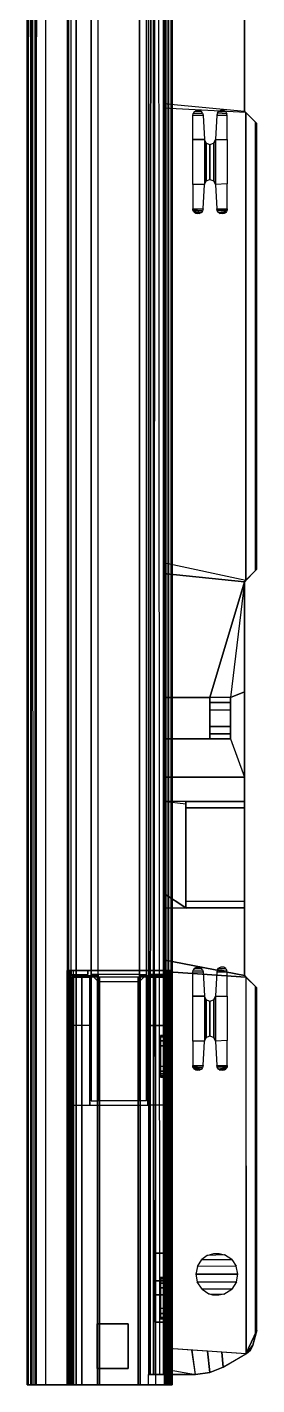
# Model space of a CAD drawing. Header units: inches. Extents: x 0 to 232, y 0 to 393.
# Drawn here: x 0 to 33.3, y 0 to 196.5 of the extents above; entities that cross this region are included whole.
import ezdxf

# ---------------------------------------------------------------- set-up
doc = ezdxf.new("R2010")
doc.units = ezdxf.units.IN
doc.header["$MEASUREMENT"] = 0
doc.layers.add('Layer1', color=4, linetype='CONTINUOUS')
doc.layers.add('vidro', color=2, linetype='CONTINUOUS')

msp = doc.modelspace()

# ---------------------------------------------------------------- linework, layer by layer
at = {"layer": 'Layer1'}
for points in [[(0, 390.2, 6.95), (0, 390.2, 0.65), (0, 0, 0.65), (0, 0, 6.95)], [(0, 0, 0.65), (0.18, 0, 0.21), (0.19, 390.2, 0.19), (0, 390.2, 0.65)], [(0.19, 390.2, 0.19), (0.44, 390.2, 0.03), (0.5, 0, 0.02), (0.18, 0, 0.21)], [(0.5, 0, 0.02), (0.87, 0, 0.04), (0.8, 390.2, 0.02), (0.44, 390.2, 0.03)], [(0.64, 390.2, 34.67), (5.84, 390.2, 186.2), (5.84, 0, 186.2), (0.64, 0, 34.87)], [(0.8, 390.2, 0.02), (1.12, 390.2, 0.2), (1.11, 0, 0.19), (0.87, 0, 0.04)], [(1.11, 0, 0.19), (1.3, 0, 0.65), (1.3, 390.2, 0.65), (1.12, 390.2, 0.2)], [(1.35, 390.2, 6.95), (1.3, 390.2, 0.64), (1.3, 0, 0.64), (1.3, 0, 6.95)], [(1.3, 0, 6.95), (2.7, 0, 6.95), (2.7, 390.2, 6.95), (1.35, 390.2, 6.95)], [(6, 0, 190.94), (5.84, 0, 186.2), (5.84, 390.2, 186.2), (6, 390.2, 190.94)], [(6.34, 0, 191.69), (6, 0, 190.94), (6, 390.2, 190.94), (6.34, 390.2, 191.69)], [(7.1, 390.2, 192), (6.34, 390.2, 191.69), (6.34, 0, 191.69), (7.1, 0, 192)], [(18.3, 379, 24), (18.3, 379, 9.8), (18.3, 1.5, 9.8), (18.3, 1.5, 24)], [(19.9, 374, 192), (7.1, 373.95, 192), (7.1, 0, 192), (19.9, 0, 192)], [(20.1, 374, 24), (18.3, 374, 24), (18.3, 1.5, 24), (20.1, 1.5, 24)], [(19.9, 0, 192), (20.45, 0, 191.85), (20.45, 374, 191.85), (19.9, 374, 192)], [(20.55, 374, 24.12), (20.1, 374, 24), (20.1, 0, 24), (20.54, 0, 24.12)], [(20.45, 374, 191.85), (20.85, 374, 191.45), (20.84, 0, 191.47), (20.45, 0, 191.85)], [(20.86, 0, 24.43), (20.54, 0, 24.12), (20.55, 374, 24.12), (20.88, 374, 24.45)], [(20.84, 0, 191.47), (21, 0, 190.9), (21, 374, 190.9), (20.85, 374, 191.45)], [(21, 374, 24.9), (20.88, 374, 24.45), (20.86, 0, 24.43), (21, 0, 24.9)], [(21, 0, 24.9), (21, 374, 24.9), (21, 374, 190.9), (21, 0, 190.9)], [(18.3, 369.5, 7.6), (17.6, 369.5, 7.6), (17.6, 1.5, 7.6), (18.3, 1.5, 7.6)], [(18, 369.5, 6.71), (17.6, 369.5, 7.6), (17.6, 1.5, 7.6), (17.82, 1.5, 6.9)], [(18, 369.5, 6.71), (17.82, 1.5, 6.9), (18.43, 1.5, 6.46), (18.61, 369.5, 6.42)], [(18.3, 1.5, 7.6), (18.3, 1.5, 9.8), (18.3, 369.5, 9.8), (18.3, 369.5, 7.6)], [(19.18, 1.5, 6.46), (18.43, 1.5, 6.46), (18.61, 369.5, 6.42), (18.93, 369.5, 6.41)], [(19.77, 369.5, 6.9), (18.93, 369.5, 6.41), (19.18, 1.5, 6.46), (19.77, 1.5, 6.9)], [(31.5, 218.5, 7.6), (19.77, 219.19, 6.9), (19.77, 185.5, 6.9), (31.5, 184.37, 7.6)], [(31.5, 219.06, 7.6), (31.5, 218.73, 6.9), (31.5, 184.37, 6.9), (31.5, 184.37, 7.6)], [(31.71, 184.16, 7.6), (19.77, 184.8, 6.9), (19.77, 185.5, 6.9), (31.5, 184.37, 7.6)], [(31.71, 184.16, 7.6), (19.77, 184.8, 6.9), (19.77, 119.02, 6.9), (31.71, 116.46, 7.6)], [(25.43, 184.08, 7.6), (25.5, 183.79, 7.6), (24, 183.75, 7.6), (24.05, 184.02, 7.6)], [(25.7, 180.25, 7.6), (24, 180.25, 7.6), (24, 183.75, 7.6), (25.5, 183.79, 7.6)], [(25.26, 184.3, 7.6), (24.22, 184.28, 7.6), (24.05, 184.02, 7.6), (25.43, 184.08, 7.6)], [(25.26, 184.3, 7.6), (24.96, 184.47, 7.6), (24.55, 184.47, 7.6), (24.22, 184.28, 7.6)], [(29, 183.75, 7.6), (27.5, 183.79, 7.6), (27.3, 180.25, 7.6), (29, 180.25, 7.6)], [(27.58, 184.08, 7.6), (27.5, 183.79, 7.6), (29, 183.75, 7.6), (28.96, 184, 7.6)], [(27.74, 184.3, 7.6), (28.78, 184.28, 7.6), (28.96, 184, 7.6), (27.58, 184.08, 7.6)], [(28.78, 184.28, 7.6), (28.5, 184.46, 7.6), (28.07, 184.48, 7.6), (27.74, 184.3, 7.6)], [(31.5, 184.37, 6.9), (31.59, 184.28, 6.9), (31.71, 184.16, 7.6), (31.5, 184.37, 7.6)], [(31.71, 184.16, 7.6), (33.3, 182.57, 7.02), (33.06, 182.81, 6.36), (31.59, 184.28, 6.9)], [(31.71, 184.16, 7.6), (31.71, 116.46, 7.6), (33.3, 118.05, 7.02), (33.3, 182.57, 7.02)], [(33.3, 182.57, 7.02), (33.06, 182.81, 6.36), (33.06, 117.81, 6.36), (33.3, 118.05, 7.02)], [(25.7, 180.25, 7.6), (25.7, 173.75, 7.6), (24, 173.75, 7.6), (24, 180.25, 7.6)], [(25.95, 179.72, 7.6), (25.7, 180.25, 7.6), (25.7, 173.75, 7.6), (25.95, 174.28, 7.6)], [(25.95, 174.28, 7.6), (26.5, 174.5, 7.6), (26.5, 179.5, 7.6), (25.95, 179.72, 7.6)], [(27.05, 179.72, 7.6), (26.5, 179.5, 7.6), (26.5, 174.5, 7.6), (27.05, 174.28, 7.6)], [(27.3, 173.75, 7.6), (27.05, 174.28, 7.6), (27.05, 179.72, 7.6), (27.3, 180.25, 7.6)], [(27.3, 173.75, 7.6), (27.3, 180.25, 7.6), (29, 180.25, 7.6), (29, 173.84, 7.6)], [(25.7, 173.75, 7.6), (24, 173.75, 7.6), (24, 170.25, 7.6), (25.5, 170.21, 7.6)], [(27.5, 170.21, 7.6), (29, 170.25, 7.6), (29, 173.84, 7.6), (27.3, 173.75, 7.6)], [(25.5, 170.21, 7.6), (25.43, 169.93, 7.6), (24.03, 170.05, 7.6), (24, 170.25, 7.6)], [(25.43, 169.93, 7.6), (25.26, 169.7, 7.6), (24.11, 169.87, 7.6), (24.03, 170.05, 7.6)], [(25.26, 169.7, 7.6), (24.99, 169.54, 7.6), (24.26, 169.68, 7.6), (24.11, 169.87, 7.6)], [(24.99, 169.54, 7.6), (24.75, 169.5, 7.6), (24.46, 169.56, 7.6), (24.26, 169.68, 7.6)], [(29, 170.25, 7.6), (28.97, 170.03, 7.6), (27.54, 170, 7.6), (27.5, 170.21, 7.6)], [(27.74, 169.7, 7.6), (27.54, 170, 7.6), (28.97, 170.03, 7.6), (28.9, 169.87, 7.6)], [(28.9, 169.87, 7.6), (28.78, 169.72, 7.6), (27.95, 169.56, 7.6), (27.74, 169.7, 7.6)], [(28.78, 169.72, 7.6), (28.57, 169.57, 7.6), (28.25, 169.5, 7.6), (27.95, 169.56, 7.6)], [(31.71, 116.46, 7.6), (31.5, 116.25, 7.6), (19.77, 117.44, 6.9), (19.77, 119.02, 6.9)], [(31.71, 116.46, 7.6), (33.3, 118.05, 7.02), (33.06, 117.81, 6.36), (31.59, 116.33, 6.9)], [(26.5, 99.5, 6.9), (19.77, 99.5, 6.9), (19.77, 117.44, 6.9), (31.5, 116.25, 7.6)], [(31.5, 116.25, 7.6), (29.5, 99.5, 6.9), (26.5, 99.5, 6.9)], [(29.5, 99.5, 6.9), (31.5, 100.34, 7.6), (31.5, 116.25, 7.6)], [(31.5, 116.25, 7.6), (31.71, 116.46, 7.6), (31.59, 116.33, 6.9), (31.5, 116.25, 6.9)], [(31.5, 116.25, 7.6), (31.5, 116.25, 6.9), (31.5, 84.77, 6.9), (31.5, 84.44, 7.6)], [(29.5, 93.5, 6.9), (31.5, 87.98, 7.6), (31.5, 100.34, 7.6), (29.5, 99.5, 6.9)], [(26.5, 93.5, 6.9), (19.77, 93.5, 6.9), (19.77, 99.5, 6.9), (26.5, 99.5, 6.9)], [(26.5, 98.76, 6.9), (26.5, 99.5, 6.9), (26.5, 98.76, 6.1)], [(26.5, 93.5, 6.9), (29.5, 93.5, 6.9), (29.5, 99.5, 6.9), (26.5, 99.5, 6.9)], [(29.5, 98.76, 6.1), (29.5, 99.5, 6.9), (26.5, 99.5, 6.9), (26.5, 98.76, 6.1)], [(26.5, 97.71, 5.8), (26.5, 98.76, 6.1), (26.5, 98.76, 6.9), (26.5, 97.72, 6.89)], [(26.5, 98.76, 6.1), (26.5, 97.71, 5.8), (29.5, 97.71, 5.8), (29.5, 98.76, 6.1)], [(29.5, 98.76, 6.9), (29.5, 99.5, 6.9), (29.5, 98.76, 6.1)], [(29.5, 98.76, 6.1), (29.5, 97.71, 5.8), (29.5, 97.71, 6.9), (29.5, 98.76, 6.9)], [(26.5, 95.29, 5.8), (26.5, 95.29, 6.9), (26.5, 97.72, 6.9), (26.5, 97.71, 5.8)], [(26.5, 95.29, 5.8), (26.5, 97.71, 5.8), (29.5, 97.71, 5.8), (29.5, 95.29, 5.8)], [(29.5, 95.29, 5.8), (29.5, 97.71, 5.8), (29.5, 97.71, 6.9), (29.5, 95.29, 6.9)], [(26.5, 95.29, 5.8), (26.5, 94.24, 6.1), (26.5, 94.24, 6.9), (26.5, 95.29, 6.9)], [(26.5, 94.24, 6.1), (26.5, 95.29, 5.8), (29.5, 95.29, 5.8), (29.5, 94.24, 6.1)], [(29.5, 94.24, 6.1), (29.5, 95.29, 5.8), (29.5, 95.29, 6.9), (29.5, 94.24, 6.9)], [(31.5, 87.98, 7.6), (19.77, 87.98, 6.9), (19.77, 93.5, 6.9), (29.5, 93.5, 6.9)], [(26.5, 94.24, 6.9), (26.5, 93.5, 6.9), (26.5, 94.24, 6.1)], [(26.5, 93.5, 6.9), (26.5, 94.24, 6.1), (29.5, 94.24, 6.1), (29.5, 93.5, 6.9)], [(29.5, 94.24, 6.9), (29.5, 93.5, 6.9), (29.5, 94.24, 6.1)], [(31.5, 84.44, 7.6), (19.77, 84.5, 6.9), (19.77, 87.98, 6.9), (31.5, 87.98, 7.6)], [(31.5, 84.44, 7.6), (31.5, 83.52, 6.5), (31.5, 83.84, 5.8), (31.5, 84.77, 6.9)], [(23, 84.44, 7.6), (19.77, 84.5, 6.9), (23, 84.12, 7.22)], [(23, 69.06, 7.6), (19.77, 71.16, 6.9), (19.77, 84.5, 6.9), (23, 84.5, 7.6)], [(23, 83.52, 6.5), (23, 84.44, 7.6), (31.5, 84.44, 7.6), (31.5, 83.52, 6.5)], [(23, 69.06, 7.6), (23, 69.98, 6.5), (23, 83.52, 6.5), (23, 84.44, 7.6)], [(23, 69.98, 6.5), (23, 83.52, 6.5), (31.5, 83.52, 6.5), (31.5, 69.98, 6.5)], [(31.5, 83.52, 6.5), (31.5, 83.84, 5.8), (31.5, 69.66, 5.8), (31.5, 69.98, 6.5)], [(23, 69.06, 7.6), (23.06, 69.01, 7.1), (19.77, 69.01, 6.9), (19.77, 71.16, 6.9)], [(31.5, 59.25, 7.6), (19.77, 61.54, 6.9), (19.77, 68.99, 6.9), (31.5, 69.06, 7.6)], [(23, 69.98, 6.5), (23, 69.06, 7.6), (31.5, 69.06, 7.6), (31.5, 69.98, 6.5)], [(23, 69.06, 7.6), (23.06, 69.01, 7.1), (31.5, 69.06, 7.6), (23, 69.06, 7.6)], [(31.5, 69.06, 7.6), (31.5, 68.73, 6.9), (31.5, 69.66, 5.8), (31.5, 69.98, 6.5)], [(31.5, 69.06, 7.6), (31.5, 68.73, 6.9), (31.5, 59.25, 6.9), (31.5, 59.25, 7.6)], [(31.71, 59.02, 7.6), (19.77, 59.84, 6.9), (19.77, 61.54, 6.9), (31.5, 59.25, 7.6)], [(5.8, 60, 347.05), (5.91, 60, 347.48), (5.92, 0, 347.51), (5.8, 0, 347.05)], [(5.8, 0, 347.05), (5.8, 60, 347.05), (5.8, 60, 192.9), (5.8, 0, 192.9)], [(5.92, 0, 192.44), (5.8, 0, 192.9), (5.8, 60, 192.9), (5.92, 59.2, 192.45)], [(6.24, 60, 347.82), (5.91, 60, 347.48), (5.92, 0, 347.51), (6.26, 0, 347.83)], [(6.25, 59.2, 192.12), (5.92, 59.2, 192.45), (5.92, 0, 192.45), (6.24, 0, 192.13)], [(6.7, 60, 347.95), (6.24, 60, 347.82), (6.26, 0, 347.83), (6.7, 0, 347.95)], [(6.7, 0, 192), (6.24, 0, 192.13), (6.25, 59.2, 192.12), (6.7, 59.2, 192)], [(6.4, 60, 291.9), (8.8, 60, 291.9), (8.8, 60, 291.9)], [(8.8, 59.4, 291.9), (8.8, 60, 291.9), (6.4, 60, 291.9), (6.4, 59.4, 291.9)], [(6.4, 60, 346.85), (6.7, 60, 347.35), (6.7, 60, 346.85)], [(6.4, 60, 346.85), (6.41, 60, 347.13), (6.49, 60, 347.26), (6.7, 60, 347.35)], [(7.95, 59, 192.7), (6.55, 59, 193.08), (6.55, 0, 193.08), (7.95, 0, 192.7)], [(6.55, 59, 193.08), (6.55, 59, 202.1), (6.55, 52, 207), (6.55, 52, 193.08)], [(9.1, 52, 207), (6.55, 52, 207), (6.55, 59, 202.1), (9.1, 59, 202.1)], [(9.1, 59, 194.5), (9.1, 59, 202.1), (6.55, 59, 202), (6.55, 59, 193.08)], [(19.9, 60, 347.95), (19.9, 0, 347.95), (6.7, 0, 347.95), (6.7, 60, 347.95)], [(6.7, 60, 347.35), (6.7, 60, 346.85), (19.9, 60, 346.85), (19.9, 60, 347.35)], [(10.2, 0, 192), (10.2, 59.2, 192), (6.7, 59.2, 192), (6.7, 0, 192)], [(10.2, 59.2, 192.6), (10.2, 59.2, 192), (6.7, 59.2, 192), (6.7, 59.2, 192.6)], [(7.95, 0, 192.7), (10.5, 0, 192.7), (10.5, 59, 192.7), (7.95, 59, 192.7)], [(8.8, 59.4, 291.9), (8.8, 60, 291.9), (8.8, 60, 192.8), (8.8, 59.4, 192.8)], [(9.1, 59, 194.5), (9.1, 40.5, 194.5), (17.5, 40.5, 194.5), (17.5, 59, 194.5)], [(9.1, 59, 194.5), (9.1, 40.5, 194.5), (9.1, 40.5, 207), (9.1, 52, 207)], [(9.3, 59.4, 290.9), (10.3, 58.4, 290.9), (10.3, 59.4, 291.9)], [(10.3, 58.4, 290.9), (9.3, 59.4, 290.9), (9.3, 59.4, 197.9), (10.3, 58.4, 197.9)], [(10.3, 58.4, 197.9), (9.3, 59.4, 197.9), (10.3, 59.4, 196.9)], [(10.2, 59.4, 192.6), (10.2, 0, 192.6), (10.2, 0, 192), (10.2, 59.2, 192)], [(10.3, 59.4, 291.9), (10.3, 58.4, 290.9), (16.3, 58.4, 290.9), (16.3, 59.4, 291.9)], [(10.3, 58.4, 197.9), (16.3, 58.4, 197.9), (16.3, 59.4, 196.9), (10.3, 59.4, 196.9)], [(10.5, 59, 192.7), (10.5, 59, 192), (10.5, 0, 192), (10.5, 0, 192.7)], [(16.1, 0, 192.7), (16.1, 0, 192), (16.1, 59, 192), (16.1, 59, 192.7)], [(16.1, 0, 192.7), (18.65, 0, 192.7), (18.65, 59, 192.7), (16.1, 59, 192.7)], [(17.3, 59.4, 197.9), (16.3, 58.4, 197.9), (16.3, 58.4, 290.9), (17.3, 59.4, 290.9)], [(16.3, 58.4, 290.9), (16.3, 59.4, 291.9), (17.3, 59.4, 290.9)], [(17.3, 59.4, 197.9), (16.3, 58.4, 197.9), (16.3, 59.4, 196.9)], [(16.4, 59.2, 192.6), (16.4, 59.2, 192), (19.9, 59.2, 192), (19.9, 59.2, 192.6)], [(16.4, 0, 192.6), (16.4, 0, 192), (16.4, 59.2, 192), (16.4, 59.2, 192.6)], [(17.5, 52, 207), (17.5, 40.5, 207), (17.5, 40.5, 194.5), (17.5, 59, 194.5)], [(20.05, 59, 202.1), (17.5, 59, 202.1), (17.5, 59, 194.5)], [(17.5, 59, 202.1), (20.05, 59, 202.1), (20.05, 52, 207), (17.5, 52, 207)], [(20.05, 59, 193.08), (20.05, 59, 202.1), (17.5, 59, 202.1), (17.5, 59, 194.5)], [(17.8, 60, 192.8), (17.8, 59.4, 192.8), (20.79, 59.4, 192.8), (20.79, 60, 192.8)], [(17.8, 59.4, 192.8), (17.8, 60, 192.8), (17.8, 60, 291.9), (17.8, 59.4, 291.9)], [(17.8, 59.4, 291.9), (17.8, 60, 291.9), (20.2, 60, 291.9), (20.2, 59.4, 291.9)], [(18.65, 59, 192.7), (20.05, 59, 193.08), (20.05, 0, 193.08), (18.65, 0, 192.7)], [(31.71, 59.02, 7.6), (31.76, 4.51, 7.58), (19.77, 5.31, 6.9), (19.77, 59.84, 6.9)], [(20.34, 60, 347.83), (19.9, 60, 347.95), (19.9, 0, 347.95), (20.35, 0, 347.83)], [(20.2, 60, 346.85), (19.9, 60, 347.35), (19.9, 60, 346.85)], [(20.2, 60, 346.85), (20.18, 60, 347.16), (20.05, 60, 347.31), (19.9, 60, 347.35)], [(20.68, 60, 347.49), (20.34, 60, 347.83), (20.35, 0, 347.83), (20.68, 0, 347.5)], [(20.8, 60, 347.05), (20.68, 60, 347.49), (20.68, 0, 347.5), (20.8, 0, 347.05)], [(20.8, 0, 192.9), (20.8, 60, 192.9), (20.8, 60, 292.1), (20.8, 0, 292.1)], [(20.8, 0, 347.05), (20.8, 0, 192.9), (20.8, 60, 192.9), (20.8, 60, 347.05)], [(25.43, 60.08, 7.6), (25.5, 59.79, 7.6), (24, 59.75, 7.6), (24.05, 60.02, 7.6)], [(25.7, 56.25, 7.6), (24, 56.25, 7.6), (24, 59.75, 7.6), (25.5, 59.79, 7.6)], [(25.26, 60.3, 7.6), (24.22, 60.28, 7.6), (24.05, 60.02, 7.6), (25.43, 60.08, 7.6)], [(25.26, 60.3, 7.6), (24.96, 60.47, 7.6), (24.55, 60.47, 7.6), (24.22, 60.28, 7.6)], [(29, 59.75, 7.6), (27.5, 59.79, 7.6), (27.3, 56.25, 7.6), (29, 56.25, 7.6)], [(27.58, 60.08, 7.6), (27.5, 59.79, 7.6), (29, 59.75, 7.6), (28.96, 60, 7.6)], [(27.74, 60.3, 7.6), (28.78, 60.28, 7.6), (28.96, 60, 7.6), (27.58, 60.08, 7.6)], [(28.78, 60.28, 7.6), (28.5, 60.46, 7.6), (28.07, 60.48, 7.6), (27.74, 60.3, 7.6)], [(31.71, 59.04, 7.6), (31.59, 59.16, 6.9), (31.5, 59.25, 6.9), (31.5, 59.25, 7.6)], [(33.3, 57.45, 7.02), (33.06, 57.69, 6.36), (31.59, 59.16, 6.9), (31.72, 59.03, 7.6)], [(33.3, 57.45, 7.02), (31.71, 59.04, 7.6), (31.71, 4.48, 7.6), (33.3, 7.87, 7.02)], [(33.3, 7.87, 7.02), (33.3, 57.45, 7.02), (33.06, 57.69, 6.36), (33.06, 6.98, 6.36)], [(25.7, 56.25, 7.6), (25.7, 49.75, 7.6), (24, 49.75, 7.6), (24, 56.25, 7.6)], [(25.95, 55.72, 7.6), (25.7, 56.25, 7.6), (25.7, 49.75, 7.6), (25.95, 50.28, 7.6)], [(25.95, 50.28, 7.6), (26.5, 50.5, 7.6), (26.5, 55.5, 7.6), (25.95, 55.72, 7.6)], [(27.05, 55.72, 7.6), (26.5, 55.5, 7.6), (26.5, 50.5, 7.6), (27.05, 50.28, 7.6)], [(27.3, 49.75, 7.6), (27.05, 50.28, 7.6), (27.05, 55.72, 7.6), (27.3, 56.25, 7.6)], [(27.3, 49.75, 7.6), (27.3, 56.25, 7.6), (29, 56.25, 7.6), (29, 49.84, 7.6)], [(6.55, 52, 207), (6.55, 40.5, 207), (9.1, 40.5, 207), (9.1, 52, 207)], [(6.55, 52, 207), (6.55, 40.5, 207), (6.55, 40.5, 193.08), (6.55, 52, 193.08)], [(20.05, 52, 207), (20.05, 40.5, 207), (17.5, 40.5, 207), (17.5, 52, 207)], [(20.15, 51.44, 47.34), (19.85, 51.44, 47.34), (19.85, 51.44, 66.14), (20.15, 51.44, 66.14)], [(20.15, 51.31, 66.63), (20.15, 51.44, 66.14), (19.85, 51.44, 66.14), (19.85, 51.31, 66.63)], [(20.15, 51.32, 46.85), (20.15, 51.44, 47.34), (19.85, 51.44, 47.34), (19.85, 51.31, 46.85)], [(20.15, 50.95, 46.49), (20.15, 51.32, 46.85), (19.85, 51.31, 46.85), (19.85, 50.95, 46.49)], [(19.85, 50.95, 66.99), (19.85, 51.31, 66.63), (20.15, 51.31, 66.63), (20.15, 50.96, 66.99)], [(20.55, 51.34, 66.14), (20.15, 51.44, 66.14), (20.15, 51.44, 47.34), (20.55, 51.34, 47.34)], [(20.84, 51.04, 47.34), (20.55, 51.34, 47.34), (20.55, 51.34, 66.14), (20.84, 51.05, 66.14)], [(19.85, 50.56, 44.84), (19.35, 50.56, 44.84), (19.35, 44.56, 44.84), (19.85, 44.56, 44.84)], [(19.85, 50.56, 46.84), (19.35, 50.56, 46.84), (19.35, 50.56, 44.84), (19.85, 50.56, 44.84)], [(19.35, 50.36, 47.59), (19.35, 50.56, 46.84), (19.85, 50.56, 46.84), (19.85, 50.36, 47.58)], [(19.35, 49.82, 48.13), (19.35, 50.36, 47.59), (19.85, 50.36, 47.58), (19.85, 49.82, 48.13)], [(19.35, 49.08, 48.34), (19.35, 49.82, 48.13), (19.85, 49.82, 48.13), (19.85, 49.06, 48.34)], [(20.15, 50.96, 66.99), (19.85, 50.95, 66.99), (19.85, 50.46, 67.12), (20.15, 50.46, 67.12)], [(20.15, 50.46, 46.35), (20.15, 50.95, 46.49), (19.85, 50.95, 46.49), (19.85, 50.46, 46.35)], [(19.85, 44.56, 46.35), (19.85, 44.56, 44.84), (19.85, 50.56, 44.84), (19.85, 50.56, 46.36)], [(20.15, 50.46, 67.12), (19.85, 50.46, 67.12), (19.85, 9.66, 67.12), (20.15, 9.66, 67.12)], [(20.15, 9.66, 46.35), (19.85, 9.66, 46.35), (19.85, 50.46, 46.35), (20.15, 50.46, 46.35)], [(20.55, 9.66, 67.01), (20.15, 9.66, 67.12), (20.15, 50.46, 67.12), (20.55, 50.46, 67.01)], [(20.55, 50.46, 46.46), (20.15, 50.46, 46.35), (20.15, 9.66, 46.35), (20.55, 9.66, 46.46)], [(20.84, 50.46, 66.72), (20.55, 50.46, 67.01), (20.55, 9.66, 67.01), (20.84, 9.66, 66.72)], [(20.84, 9.66, 46.75), (20.55, 9.66, 46.46), (20.55, 50.46, 46.46), (20.84, 50.46, 46.75)], [(20.95, 50.64, 66.14), (20.84, 51.05, 66.14), (20.84, 51.04, 47.34), (20.95, 50.64, 47.34)], [(20.95, 9.66, 66.32), (20.84, 9.66, 66.72), (20.84, 50.46, 66.72), (20.95, 50.46, 66.32)], [(20.95, 50.46, 47.15), (20.84, 50.46, 46.75), (20.84, 9.66, 46.75), (20.95, 9.66, 47.15)], [(20.95, 50.46, 66.32), (20.95, 50.46, 47.15), (20.95, 50.64, 47.34), (20.95, 50.64, 66.14)], [(20.95, 50.46, 66.32), (20.95, 50.56, 66.29), (20.95, 50.62, 66.23), (20.95, 50.64, 66.14)], [(20.95, 50.64, 47.34), (20.95, 50.62, 47.24), (20.95, 50.55, 47.18), (20.95, 50.46, 47.15)], [(20.95, 9.66, 66.32), (20.95, 9.66, 47.15), (20.95, 50.46, 47.15), (20.95, 50.46, 66.32)], [(25.7, 49.75, 7.6), (24, 49.75, 7.6), (24, 46.25, 7.6), (25.5, 46.21, 7.6)], [(27.5, 46.21, 7.6), (29, 46.25, 7.6), (29, 49.84, 7.6), (27.3, 49.75, 7.6)], [(19.85, 46.06, 48.34), (19.35, 46.06, 48.34), (19.35, 49.06, 48.34), (19.85, 49.06, 48.34)], [(19.35, 46.06, 48.34), (19.35, 45.43, 48.19), (19.85, 45.42, 48.19), (19.85, 46.06, 48.34)], [(19.35, 45.43, 48.19), (19.35, 45, 47.9), (19.85, 45, 47.9), (19.86, 45.42, 48.19)], [(25.5, 46.21, 7.6), (25.43, 45.93, 7.6), (24.03, 46.05, 7.6), (24, 46.25, 7.6)], [(25.43, 45.93, 7.6), (25.26, 45.7, 7.6), (24.11, 45.87, 7.6), (24.03, 46.05, 7.6)], [(25.26, 45.7, 7.6), (24.99, 45.54, 7.6), (24.26, 45.68, 7.6), (24.11, 45.87, 7.6)], [(24.99, 45.54, 7.6), (24.75, 45.5, 7.6), (24.46, 45.56, 7.6), (24.26, 45.68, 7.6)], [(29, 46.25, 7.6), (28.97, 46.03, 7.6), (27.54, 46, 7.6), (27.5, 46.21, 7.6)], [(27.74, 45.7, 7.6), (27.54, 46, 7.6), (28.97, 46.03, 7.6), (28.9, 45.87, 7.6)], [(28.9, 45.87, 7.6), (28.78, 45.72, 7.6), (27.95, 45.56, 7.6), (27.74, 45.7, 7.6)], [(28.78, 45.72, 7.6), (28.57, 45.57, 7.6), (28.25, 45.5, 7.6), (27.95, 45.56, 7.6)], [(19.35, 45, 47.9), (19.35, 44.71, 47.48), (19.85, 44.71, 47.48), (19.85, 45, 47.9)], [(19.35, 44.71, 47.48), (19.35, 44.56, 46.84), (19.85, 44.56, 46.84), (19.85, 44.71, 47.48)], [(19.85, 44.56, 44.84), (19.85, 44.56, 46.84), (19.35, 44.56, 46.84), (19.35, 44.56, 44.84)], [(20.95, 23.33, 65.64), (20.95, 23.33, 64.14), (20.95, 36.79, 64.14), (20.95, 36.79, 65.64)], [(20.95, 23.33, 64.14), (20.95, 23.49, 63.53), (20.95, 36.63, 63.52), (20.95, 36.79, 64.14)], [(20.95, 36.63, 63.52), (20.95, 36.18, 63.07), (20.95, 23.94, 63.07), (20.95, 23.49, 63.53)], [(20.95, 23.94, 63.07), (20.95, 24.56, 62.91), (20.95, 35.56, 62.91), (20.95, 36.18, 63.07)], [(20.95, 36.04, 61.66), (20.95, 36.07, 61.59), (20.95, 35.57, 61.58), (20.95, 35.59, 61.65)], [(20.95, 36.07, 61.59), (20.95, 36.07, 61.53), (20.95, 35.56, 61.53), (20.95, 35.57, 61.58)], [(20.95, 35.57, 61.53), (20.95, 35.58, 61.44), (20.95, 36.06, 61.45), (20.95, 36.07, 61.53)], [(20.95, 35.58, 61.44), (20.95, 35.64, 61.35), (20.95, 36, 61.35), (20.95, 36.06, 61.45)], [(20.95, 35.64, 61.71), (20.95, 35.59, 61.65), (20.95, 36.04, 61.66), (20.95, 36, 61.71)], [(20.95, 35.64, 61.71), (20.95, 36, 61.71), (20.95, 35.91, 61.77), (20.95, 35.76, 61.77)], [(20.95, 35.64, 61.35), (20.95, 35.74, 61.29), (20.95, 35.95, 61.31), (20.95, 36, 61.35)], [(20.95, 35.95, 61.31), (20.95, 35.88, 61.28), (20.95, 35.81, 61.27), (20.95, 35.74, 61.29)], [(20.95, 34.53, 60.09), (20.95, 34.58, 60.02), (20.95, 35.61, 60.25), (20.95, 35.5, 60.59)], [(20.95, 35.6, 60.16), (20.95, 34.6, 59.93), (20.95, 34.58, 60.02), (20.95, 35.61, 60.25)], [(20.95, 34.6, 59.93), (20.95, 34.59, 59.87), (20.95, 35.58, 60.07), (20.95, 35.6, 60.16)], [(20.95, 34.16, 58.64), (20.95, 34.59, 59.87), (20.95, 35.58, 60.07), (20.95, 35.08, 58.64)], [(20.95, 34.45, 60.13), (20.95, 34.53, 60.09), (20.95, 35.5, 60.59), (20.95, 35.21, 60.79)], [(20.95, 34.35, 60.13), (20.95, 34.45, 60.13), (20.95, 35.21, 60.79), (20.95, 34.89, 60.83)], [(20.95, 34.17, 60.04), (20.95, 34.35, 60.13), (20.95, 34.89, 60.83), (20.95, 34.57, 60.75)], [(20.95, 34.07, 59.88), (20.95, 34.17, 60.04), (20.95, 34.57, 60.75), (20.95, 34.35, 60.65)], [(20.95, 34.07, 59.88), (20.95, 34.35, 60.65), (20.95, 34.14, 60.53), (20.95, 33.98, 59.88)], [(20.95, 34.13, 60.52), (20.95, 34.14, 60.53), (20.95, 33.98, 59.88), (20.95, 33.95, 59.88)], [(20.95, 34.1, 60.54), (20.95, 34.13, 60.52), (20.95, 33.95, 59.88), (20.95, 33.92, 59.88)], [(20.95, 34.1, 60.54), (20.95, 33.14, 59.94), (20.95, 33.14, 59.98), (20.95, 33.89, 60.77)], [(20.95, 34.1, 60.54), (20.95, 33.92, 59.88), (20.95, 33.13, 59.91), (20.95, 33.14, 59.94)], [(20.95, 33.63, 58.64), (20.95, 34.07, 59.88), (20.95, 33.13, 59.91), (20.95, 32.68, 58.64)], [(20.95, 33.89, 60.77), (20.95, 33.14, 59.98), (20.95, 33.13, 60.06), (20.95, 33.6, 60.85)], [(20.95, 33.08, 60.13), (20.95, 33.13, 60.06), (20.95, 33.59, 60.85), (20.95, 33.35, 60.83)], [(20.95, 32.98, 60.16), (20.95, 33.08, 60.13), (20.95, 33.35, 60.83), (20.95, 33.13, 60.75)], [(20.95, 32.87, 60.15), (20.95, 32.98, 60.16), (20.95, 33.13, 60.75), (20.95, 32.99, 60.69)], [(20.95, 32.73, 60.07), (20.95, 32.87, 60.15), (20.95, 32.99, 60.69), (20.95, 32.84, 60.61)], [(20.95, 32.01, 60.77), (20.95, 32.85, 60.77), (20.95, 32.17, 58.64), (20.95, 31.26, 58.64)], [(20.95, 32.85, 60.77), (20.95, 32.82, 60.63), (20.95, 32.81, 60.65)], [(20.95, 32.82, 60.62), (20.95, 32.84, 60.61), (20.95, 32.73, 60.07), (20.95, 32.63, 59.94)], [(20.95, 32.62, 59.94), (20.95, 32.82, 60.62), (20.95, 32.81, 60.65)], [(20.95, 32.81, 60.65), (20.95, 32.81, 60.65), (20.95, 32.59, 59.95), (20.95, 32.63, 59.94)], [(20.95, 32.62, 59.94), (20.95, 32.59, 59.95), (20.95, 32.17, 58.64)], [(20.95, 31.06, 58.64), (20.95, 30.23, 58.64), (20.95, 30.93, 60.77), (20.95, 31.81, 60.77)], [(20.95, 30.48, 59.53), (20.95, 30.93, 60.77), (20.95, 30.52, 59.52)], [(20.95, 30.48, 59.53), (20.95, 30.32, 59.35), (20.95, 30.45, 59.31), (20.95, 30.52, 59.52)], [(20.95, 30.23, 58.64), (20.95, 30.42, 59.32), (20.95, 30.45, 59.31)], [(20.95, 30.23, 58.8), (20.95, 30.27, 58.79), (20.95, 30.42, 59.32), (20.95, 30.32, 59.35)], [(20.95, 28.95, 59.32), (20.95, 29.91, 59.6), (20.95, 30.34, 60.77), (20.95, 29.48, 60.77)], [(20.95, 30.23, 58.8), (20.95, 30.32, 59.35), (20.95, 30.07, 59.26), (20.95, 29.97, 58.65)], [(20.95, 30.27, 58.76), (20.95, 30.26, 58.79), (20.95, 30.27, 58.79)], [(20.95, 29.09, 58.68), (20.95, 30.07, 59.26), (20.95, 29.98, 59.27), (20.95, 29.02, 58.74)], [(20.95, 30.07, 59.26), (20.95, 29.2, 58.61), (20.95, 29.09, 58.68)], [(20.95, 29.32, 58.57), (20.95, 30.07, 59.26), (20.95, 29.2, 58.61)], [(20.95, 29.69, 58.57), (20.95, 30.07, 59.26), (20.95, 29.32, 58.57)], [(20.95, 29.97, 58.65), (20.95, 30.07, 59.26), (20.95, 29.69, 58.57)], [(20.95, 29.98, 59.27), (20.95, 29.02, 58.74), (20.95, 28.98, 58.82), (20.95, 29.92, 59.33)], [(20.95, 28.98, 58.82), (20.95, 29.92, 59.33), (20.95, 29.88, 59.46), (20.95, 28.92, 59.07)], [(20.95, 29.88, 59.46), (20.95, 28.92, 59.07), (20.95, 28.95, 59.32), (20.95, 29.91, 59.6)], [(20.95, 27.61, 58.64), (20.95, 28.52, 58.64), (20.95, 29.57, 61.64), (20.95, 28.66, 61.64)], [(20.95, 27.92, 60.17), (20.95, 27, 59.95), (20.95, 27, 59.96), (20.95, 27.85, 60.51)], [(20.95, 27.83, 59.7), (20.95, 27, 59.93), (20.95, 27, 59.95), (20.95, 27.92, 60.17)], [(20.95, 27.85, 60.51), (20.95, 27, 59.96), (20.95, 26.99, 60.02), (20.95, 27.63, 60.78)], [(20.95, 27.83, 59.7), (20.95, 27.62, 59.28), (20.95, 27, 59.93)], [(20.95, 27.63, 60.78), (20.95, 26.99, 60.02), (20.95, 26.97, 60.07), (20.95, 27.4, 60.87)], [(20.95, 27.3, 58.89), (20.95, 27.62, 59.28), (20.95, 27, 59.93), (20.95, 26.94, 59.66)], [(18.3, 26.65, 13.61), (18.3, 26.65, 17.59), (18.3, 17.65, 17.6), (18.3, 17.65, 13.6)], [(18.3, 26.65, 17.59), (18.6, 26.65, 17.59), (18.6, 26.65, 13.61), (18.3, 26.65, 13.61)], [(18.3, 17.65, 17.6), (18.6, 17.65, 17.6), (18.6, 26.65, 17.59), (18.3, 26.65, 17.59)], [(18.3, 26.65, 13.6), (18.6, 26.65, 13.6), (18.6, 17.65, 13.61), (18.3, 17.65, 13.6)], [(18.6, 17.65, 13.6), (18.6, 17.65, 17.6), (18.6, 26.65, 17.59), (18.6, 26.65, 13.61)], [(20.95, 27.4, 60.87), (20.95, 26.97, 60.07), (20.95, 26.93, 60.13), (20.95, 27.15, 60.88)], [(20.95, 27.11, 58.76), (20.95, 27.3, 58.89), (20.95, 26.94, 59.66), (20.95, 26.77, 59.43)], [(20.95, 26.78, 60.22), (20.95, 26.93, 60.13), (20.95, 27.15, 60.88), (20.95, 26.87, 60.81)], [(20.95, 26.86, 58.63), (20.95, 27.11, 58.76), (20.95, 26.77, 59.43), (20.95, 26.63, 59.32)], [(20.95, 25.77, 58.64), (20.95, 26.88, 61.64), (20.95, 25.96, 61.64), (20.95, 24.91, 58.64)], [(20.95, 26.64, 60.22), (20.95, 26.78, 60.22), (20.95, 26.87, 60.81), (20.95, 26.67, 60.72)], [(20.95, 26.46, 59.27), (20.95, 26.63, 59.32), (20.95, 26.86, 58.63), (20.95, 26.57, 58.57)], [(20.95, 26.51, 60.16), (20.95, 26.64, 60.22), (20.95, 26.67, 60.72), (20.95, 26.6, 60.69)], [(20.95, 26.37, 60.05), (20.95, 26.51, 60.16), (20.95, 26.6, 60.69), (20.95, 26.59, 60.68)], [(20.95, 26.23, 59.86), (20.95, 26.37, 60.05), (20.95, 26.59, 60.68), (20.95, 26.55, 60.73)], [(20.95, 26.28, 58.58), (20.95, 26.57, 58.57), (20.95, 26.46, 59.27), (20.95, 26.3, 59.27)], [(20.95, 26.18, 59.37), (20.95, 26.3, 59.28), (20.95, 26.28, 58.58), (20.95, 26.06, 58.66)], [(20.95, 25.89, 58.82), (20.95, 26.06, 58.66), (20.95, 26.18, 59.37), (20.95, 26.13, 59.53)], [(20.95, 26.14, 59.63), (20.95, 26.13, 59.53), (20.95, 25.89, 58.82), (20.95, 25.84, 58.82)], [(20.95, 25.09, 59.71), (20.95, 25.11, 59.74), (20.95, 25.12, 59.81), (20.95, 25.11, 59.87)], [(20.95, 25.11, 59.74), (20.95, 25.12, 59.77), (20.95, 25.12, 59.78), (20.95, 25.12, 59.81)], [(20.95, 25.02, 59.68), (20.95, 25.09, 59.71), (20.95, 25.11, 59.87), (20.95, 25.1, 59.96)], [(20.95, 25.02, 59.68), (20.95, 24.94, 59.7), (20.95, 25.09, 60.08), (20.95, 25.1, 59.96)], [(20.95, 24.8, 59.83), (20.95, 24.94, 59.7), (20.95, 25.09, 60.08), (20.95, 25.04, 60.48)], [(20.95, 24.75, 59.84), (20.95, 24.8, 59.83), (20.95, 25.04, 60.48), (20.95, 25.03, 60.6)], [(20.95, 24.69, 59.8), (20.95, 24.75, 59.84), (20.95, 25.03, 60.6), (20.95, 25.01, 60.76)], [(20.95, 24.64, 59.81), (20.95, 24.69, 59.8), (20.95, 25.01, 60.76), (20.95, 24.96, 60.84)], [(20.95, 24.96, 60.84), (20.95, 24.88, 60.87), (20.95, 24.55, 59.85), (20.95, 24.64, 59.81)], [(20.95, 24.55, 59.85), (20.95, 24.48, 59.88), (20.95, 24.79, 60.83), (20.95, 24.88, 60.87)], [(20.95, 24.48, 59.88), (20.95, 24.48, 59.94), (20.95, 24.75, 60.79), (20.95, 24.79, 60.83)], [(20.95, 24.48, 59.94), (20.95, 24.45, 59.97), (20.95, 24.67, 60.71), (20.95, 24.75, 60.79)], [(20.95, 24.28, 58.64), (20.95, 24.04, 58.64), (20.95, 24.48, 59.88), (20.95, 24.69, 59.8)], [(20.95, 24.45, 59.97), (20.95, 24.42, 59.98), (20.95, 24.6, 60.64), (20.95, 24.67, 60.71)], [(20.95, 24.2, 59.97), (20.95, 24.25, 60.29), (20.95, 24.6, 60.64), (20.95, 24.42, 59.98)], [(20.95, 24.2, 59.97), (20.95, 24.13, 60), (20.95, 24.15, 60.19), (20.95, 24.25, 60.29)], [(20.95, 24.15, 60.19), (20.95, 24.13, 60.16), (20.95, 24.11, 60.02), (20.95, 24.13, 60)], [(20.95, 24.11, 60.02), (20.95, 24.1, 60.06), (20.95, 24.11, 60.14), (20.95, 24.13, 60.16)], [(20.95, 24.11, 60.14), (20.95, 24.1, 60.11), (20.95, 24.1, 60.07), (20.95, 24.1, 60.06)], [(18.53, 19.05, 65.04), (19.85, 19.05, 65.04), (19.85, 19.05, 66.58), (18.55, 19.05, 66.58)], [(18.53, 19.05, 65.04), (18.55, 19.05, 66.58), (18.55, 9.07, 66.58), (18.55, 9.07, 65.04)], [(19.85, 9.07, 65.04), (18.55, 9.07, 65.04), (18.53, 19.05, 65.04), (19.85, 19.05, 65.04)], [(19.85, 15.07, 66.58), (18.55, 15.07, 66.58), (18.55, 19.05, 66.58), (19.85, 19.05, 66.58)], [(24.67, 17.13, 7.6), (25.34, 18.15, 7.6), (29.66, 18.16, 7.6), (30.31, 17.2, 7.6)], [(29.66, 18.16, 7.6), (28.62, 18.84, 7.6), (26.09, 18.71, 7.6), (25.34, 18.15, 7.6)], [(26.09, 18.71, 7.6), (27.06, 19.02, 7.6), (27.85, 19.03, 7.6), (28.62, 18.84, 7.6)], [(18.3, 17.65, 17.6), (18.6, 17.65, 17.6), (18.6, 17.65, 13.61), (18.3, 17.65, 13.61)], [(24.45, 16, 7.6), (30.55, 16, 7.6), (30.31, 17.2, 7.6), (24.67, 17.13, 7.6)], [(24.45, 16, 7.6), (24.65, 14.92, 7.6), (30.35, 14.9, 7.6), (30.55, 16, 7.6)], [(19.85, 15.07, 67.29), (19.85, 15.07, 66.58), (18.55, 15.07, 66.58), (18.55, 15.07, 67.29)], [(19.85, 15.07, 67.29), (18.55, 15.07, 67.29), (18.55, 13.05, 67.29), (19.85, 13.05, 67.29)], [(18.55, 15.07, 66.58), (18.55, 15.07, 67.29), (18.55, 13.05, 67.29), (18.55, 13.05, 66.58)], [(19.85, 15.56, 46.84), (19.35, 15.56, 46.84), (19.35, 15.56, 44.84), (19.85, 15.56, 44.84)], [(19.85, 15.56, 44.84), (19.35, 15.56, 44.84), (19.35, 9.56, 44.84), (19.85, 9.56, 44.84)], [(19.35, 15.41, 47.49), (19.35, 15.56, 46.84), (19.85, 15.56, 46.84), (19.85, 15.41, 47.49)], [(19.35, 15.12, 47.9), (19.35, 15.41, 47.49), (19.85, 15.41, 47.49), (19.85, 15.12, 47.9)], [(19.35, 14.74, 48.17), (19.35, 15.12, 47.9), (19.85, 15.12, 47.9), (19.85, 14.74, 48.18)], [(19.35, 14.06, 48.34), (19.35, 14.74, 48.17), (19.85, 14.74, 48.18), (19.85, 14.06, 48.34)], [(19.85, 11.06, 48.34), (19.35, 11.06, 48.34), (19.35, 14.06, 48.34), (19.85, 14.06, 48.34)], [(19.85, 15.56, 46.35), (19.85, 15.56, 44.84), (19.85, 9.56, 44.84), (19.85, 9.56, 46.36)], [(30.35, 14.9, 7.6), (29.67, 13.86, 7.6), (25.35, 13.84, 7.6), (24.65, 14.92, 7.6)], [(25.35, 13.84, 7.6), (26.33, 13.19, 7.6), (28.53, 13.13, 7.6), (29.67, 13.86, 7.6)], [(18.55, 13.05, 66.58), (19.85, 13.05, 66.58), (19.85, 9.07, 66.58), (18.55, 9.07, 66.58)], [(19.85, 13.05, 67.29), (19.85, 13.05, 66.58), (18.55, 13.05, 66.58), (18.55, 13.05, 67.29)], [(28.53, 13.13, 7.6), (27.79, 12.96, 7.6), (26.93, 13, 7.6), (26.33, 13.19, 7.6)], [(19.35, 11.06, 48.34), (19.35, 10.32, 48.14), (19.85, 10.32, 48.14), (19.85, 11.06, 48.34)], [(19.35, 10.32, 48.14), (19.35, 9.76, 47.59), (19.85, 9.77, 47.59), (19.85, 10.32, 48.14)], [(10.15, 2.35, 192), (14.65, 2.35, 192), (14.65, 8.85, 192), (10.15, 8.85, 192)], [(10.15, 8.85, 192), (10.15, 8.85, 187.8), (14.65, 8.85, 187.8), (14.65, 8.85, 192)], [(10.15, 8.85, 192), (10.15, 8.85, 187.8), (10.15, 2.35, 187.8), (10.15, 2.35, 192)], [(14.65, 8.85, 192), (14.65, 8.85, 187.8), (14.65, 2.35, 187.8), (14.65, 2.35, 192)], [(19.85, 9.07, 65.04), (19.85, 9.07, 66.58), (18.55, 9.07, 66.58), (18.55, 9.07, 65.04)], [(19.35, 9.76, 47.59), (19.35, 9.56, 46.84), (19.85, 9.56, 46.84), (19.85, 9.77, 47.59)], [(19.85, 9.56, 46.84), (19.35, 9.56, 46.84), (19.35, 9.56, 44.84), (19.85, 9.56, 44.84)], [(20.15, 9.17, 46.48), (20.15, 8.81, 46.84), (19.85, 8.81, 46.85), (19.84, 9.17, 46.49)], [(20.15, 9.66, 46.35), (20.15, 9.17, 46.48), (19.85, 9.17, 46.49), (19.85, 9.67, 46.36)], [(20.15, 9.17, 66.99), (20.15, 9.66, 67.12), (19.85, 9.66, 67.12), (19.85, 9.17, 66.99)], [(20.15, 8.81, 66.63), (20.15, 9.17, 66.99), (19.85, 9.17, 66.99), (19.85, 8.81, 66.63)], [(19.85, 8.81, 66.63), (20.15, 8.81, 66.63), (20.15, 8.68, 66.14), (19.85, 8.68, 66.14)], [(20.15, 8.81, 46.84), (20.15, 8.68, 47.34), (19.85, 8.68, 47.34), (19.85, 8.81, 46.85)], [(20.15, 8.68, 47.34), (19.85, 8.68, 47.34), (19.85, 8.68, 66.14), (20.15, 8.68, 66.14)], [(20.55, 8.79, 66.14), (20.15, 8.68, 66.14), (20.15, 8.68, 47.34), (20.55, 8.79, 47.34)], [(20.84, 9.08, 47.34), (20.55, 8.79, 47.34), (20.55, 8.79, 66.14), (20.84, 9.08, 66.14)], [(20.95, 9.48, 66.14), (20.84, 9.08, 66.14), (20.84, 9.08, 47.34), (20.95, 9.48, 47.34)], [(20.95, 9.66, 66.32), (20.95, 9.48, 66.14), (20.95, 9.48, 47.34), (20.95, 9.66, 47.15)], [(20.95, 9.66, 47.15), (20.95, 9.57, 47.18), (20.95, 9.51, 47.25), (20.95, 9.48, 47.34)], [(20.95, 9.66, 66.32), (20.95, 9.57, 66.29), (20.95, 9.51, 66.23), (20.95, 9.48, 66.14)], [(31.71, 4.48, 7.6), (31.8, 4.53, 7.57), (32.73, 5.75, 7.23), (33.3, 7.87, 7.02)], [(32.73, 5.75, 7.23), (33.3, 7.87, 7.02), (33.06, 6.98, 6.36), (32.73, 5.75, 6.48)], [(24.4, 1.5, 7.6), (23.88, 5.03, 7.13), (19.77, 5.31, 6.9), (19.77, 2.3, 6.9)], [(26.47, 1.77, 7.6), (26.16, 4.88, 7.26), (23.88, 5.03, 7.13), (24.35, 1.49, 7.6)], [(28.4, 2.57, 7.6), (28.23, 4.74, 7.38), (26.16, 4.88, 7.26), (26.47, 1.77, 7.6)], [(28.23, 4.74, 7.38), (28.4, 2.57, 7.6), (31.71, 4.48, 7.6), (28.23, 4.74, 7.38)], [(28.4, 2.57, 7.6), (31.71, 4.48, 7.6), (31.59, 4.41, 6.9), (28.4, 2.57, 6.9)], [(31.71, 4.48, 7.6), (31.8, 4.53, 7.57), (31.8, 4.53, 6.82), (31.59, 4.41, 6.9)], [(32.73, 5.75, 7.23), (31.8, 4.53, 7.57), (32.38, 5.04, 7.36)], [(31.8, 4.53, 7.57), (32.38, 5.04, 7.36), (32.38, 5.04, 6.61), (31.8, 4.53, 6.82)], [(32.38, 5.04, 7.36), (32.73, 5.75, 7.23), (32.73, 5.75, 6.48), (32.38, 5.04, 6.61)], [(10.15, 2.35, 192), (10.15, 2.35, 187.8), (14.65, 2.35, 187.8), (14.65, 2.35, 192)], [(26.47, 1.77, 7.6), (28.4, 2.57, 7.6), (28.4, 2.57, 6.9), (26.47, 1.77, 6.9)], [(1.3, 0, 6.95), (1.3, 0, 0.65), (0, 0, 0.65), (0, 0, 6.95)], [(1.3, 0, 0.65), (1.11, 0, 0.19), (0.18, 0, 0.21), (0, 0, 0.65)], [(0, 0, 16.14), (2.7, 0, 16.14), (2.7, 0, 6.95), (0, 0, 6.95)], [(2.7, 0, 16.14), (2.7, 0, 34.8), (0.64, 0, 34.87), (0, 0, 16.14)], [(0.18, 0, 0.21), (0.5, 0, 0.02), (0.87, 0, 0.04), (1.11, 0, 0.19)], [(21, 0, 34.8), (0.64, 0, 34.87), (6, 0, 190.94), (21, 0, 190.9)], [(6.4, 0, 347.05), (5.8, 0, 347.05), (5.8, 0, 192.9), (6.4, 0, 192.9)], [(6.44, 0, 192.75), (5.92, 0, 192.44), (5.8, 0, 192.9), (6.4, 0, 192.9)], [(6.44, 0, 192.75), (6.55, 0, 192.64), (6.24, 0, 192.13), (5.92, 0, 192.44)], [(6.34, 0, 191.69), (6, 0, 190.94), (6.33, 0, 190.94)], [(6.7, 0, 192), (6.7, 0, 192.6), (6.55, 0, 192.64), (6.24, 0, 192.13)], [(7.1, 0, 192), (6.34, 0, 191.69), (6.33, 0, 190.94), (7.1, 0, 190.9)], [(6.55, 0, 193.08), (20.05, 0, 193.08), (20.2, 0, 347.05), (6.4, 0, 347.05)], [(6.55, 0, 193.06), (7.95, 0, 192.7), (18.65, 0, 192.7), (20.05, 0, 193.08)], [(6.7, 0, 192.6), (6.7, 0, 192), (10.2, 0, 192), (10.2, 0, 192.6)], [(19.9, 0, 192), (19.9, 0, 190.9), (7.1, 0, 190.9), (7.1, 0, 192)], [(16.1, 0, 192.7), (16.1, 0, 192), (10.5, 0, 192), (10.5, 0, 192.7)], [(12.72, 0, 182.49), (12.37, 0, 181.84), (12.41, 0, 181.21), (12.72, 0, 180.71)], [(12.71, 0, 54.48), (12.37, 0, 53.85), (12.38, 0, 53.33), (12.72, 0, 52.72)], [(13.6, 0, 54.85), (12.71, 0, 54.48), (12.72, 0, 52.72), (13.6, 0, 52.35)], [(12.72, 0, 182.49), (12.72, 0, 180.71), (13.6, 0, 180.35), (13.6, 0, 182.85)], [(13.6, 0, 182.85), (13.6, 0, 180.35), (14.48, 0, 180.71), (14.48, 0, 182.48)], [(13.6, 0, 54.85), (13.6, 0, 52.35), (14.46, 0, 52.69), (14.49, 0, 54.48)], [(14.48, 0, 54.48), (14.83, 0, 53.82), (14.83, 0, 53.39), (14.46, 0, 52.69)], [(14.48, 0, 182.48), (14.8, 0, 181.95), (14.82, 0, 181.35), (14.48, 0, 180.71)], [(19.9, 0, 192.6), (16.4, 0, 192.6), (16.4, 0, 192), (19.9, 0, 192)], [(17.6, 1.5, 24), (20.1, 1.5, 24), (20.1, 0, 24), (17.6, 0, 24)], [(18.3, 1.5, 24), (17.6, 1.5, 24), (17.6, 1.5, 7.6), (18.3, 1.5, 7.6)], [(24.4, 1.5, 6.9), (17.82, 1.5, 6.9), (17.6, 1.5, 7.6), (24.4, 1.5, 7.6)], [(17.6, 0, 34.8), (21, 0, 34.8), (21, 0, 24.9), (17.6, 0, 24.9)], [(21, 0, 24.9), (20.86, 0, 24.43), (17.6, 0, 24.43), (17.6, 0, 24.9)], [(20.86, 0, 24.43), (20.54, 0, 24.12), (17.6, 0, 24.12), (17.6, 0, 24.43)], [(20.54, 0, 24.12), (20.1, 0, 24), (17.6, 0, 24), (17.6, 0, 24.12)], [(17.82, 1.5, 6.9), (18.43, 1.5, 6.46), (19.18, 1.5, 6.46), (19.77, 1.5, 6.9)], [(20.45, 0, 191.85), (19.9, 0, 192), (19.9, 0, 190.9), (20.46, 0, 190.9)], [(20.05, 0, 192.64), (19.9, 0, 192.6), (19.9, 0, 192), (20.34, 0, 192.11)], [(20.16, 0, 192.75), (20.05, 0, 192.64), (20.34, 0, 192.11), (20.68, 0, 192.45)], [(20.2, 0, 192.9), (20.16, 0, 192.75), (20.68, 0, 192.45), (20.8, 0, 192.9)], [(20.2, 0, 347.05), (20.8, 0, 347.05), (20.8, 0, 192.9), (20.2, 0, 192.9)], [(20.45, 0, 191.85), (20.84, 0, 191.47), (20.84, 0, 190.9), (20.46, 0, 190.9)], [(20.84, 0, 191.47), (21, 0, 190.9), (20.84, 0, 190.9)], [(24.4, 1.5, 7.6), (26.47, 1.77, 7.6), (26.47, 1.77, 6.9), (24.4, 1.5, 6.9)], [(6.4, 0, 347.05), (5.8, 0, 347.05), (5.92, 0, 347.51), (6.44, 0, 347.2)], [(6.55, 0, 347.31), (6.44, 0, 347.2), (5.92, 0, 347.51), (6.26, 0, 347.83)], [(6.55, 0, 347.31), (6.26, 0, 347.83), (6.7, 0, 347.95), (6.7, 0, 347.35)], [(6.44, 0, 347.2), (20.16, 0, 347.2), (20.2, 0, 347.05), (6.4, 0, 347.05)], [(6.55, 0, 347.31), (20.05, 0, 347.31), (20.16, 0, 347.2), (6.44, 0, 347.2)], [(6.7, 0, 347.35), (19.9, 0, 347.35), (20.05, 0, 347.31), (6.55, 0, 347.31)], [(19.9, 0, 347.95), (19.9, 0, 347.35), (6.7, 0, 347.35), (6.7, 0, 347.95)], [(19.9, 0, 347.95), (19.9, 0, 347.35), (20.05, 0, 347.31), (20.35, 0, 347.83)], [(20.35, 0, 347.83), (20.05, 0, 347.31), (20.16, 0, 347.2), (20.68, 0, 347.5)], [(20.2, 0, 347.05), (20.16, 0, 347.2), (20.68, 0, 347.5), (20.8, 0, 347.05)]]:
    msp.add_3dface(points, dxfattribs=at)
at = {"layer": 'Layer1', "invisible_edges": 12}
for points in [[(0, 0, 6.95), (0, 0, 16.14), (0.21, 390.2, 16.14), (0, 390.2, 6.95)], [(0.64, 0, 34.87), (0, 0, 16.14), (0.21, 390.2, 16.14), (0.64, 390.2, 34.67)]]:
    msp.add_3dface(points, dxfattribs=at)
at = {"layer": 'vidro'}
for points in [[(9.3, 41.12, 345.85), (10.3, 41.12, 346.85), (10.3, 349.12, 346.85), (9.3, 349.12, 345.85)], [(9.3, 41.12, 197.9), (10.3, 41.12, 196.9), (10.3, 349.12, 196.9), (9.3, 349.12, 197.9)], [(9.3, 41.12, 345.85), (9.3, 41.12, 197.9), (9.3, 349.12, 197.9), (9.3, 349.12, 345.85)], [(10.3, 349.12, 346.85), (16.3, 349.12, 346.85), (16.3, 41.12, 346.85), (10.3, 41.12, 346.85)], [(17.3, 41.12, 345.85), (16.3, 41.12, 346.85), (16.3, 349.12, 346.85), (17.3, 349.12, 345.85)], [(17.3, 41.12, 197.9), (16.3, 41.12, 196.9), (16.3, 349.12, 196.9), (17.3, 349.12, 197.9)], [(17.3, 41.12, 345.85), (17.3, 41.12, 197.9), (17.3, 349.12, 197.9), (17.3, 349.12, 345.85)]]:
    msp.add_3dface(points, dxfattribs=at)

doc.saveas('drawing.dxf')
